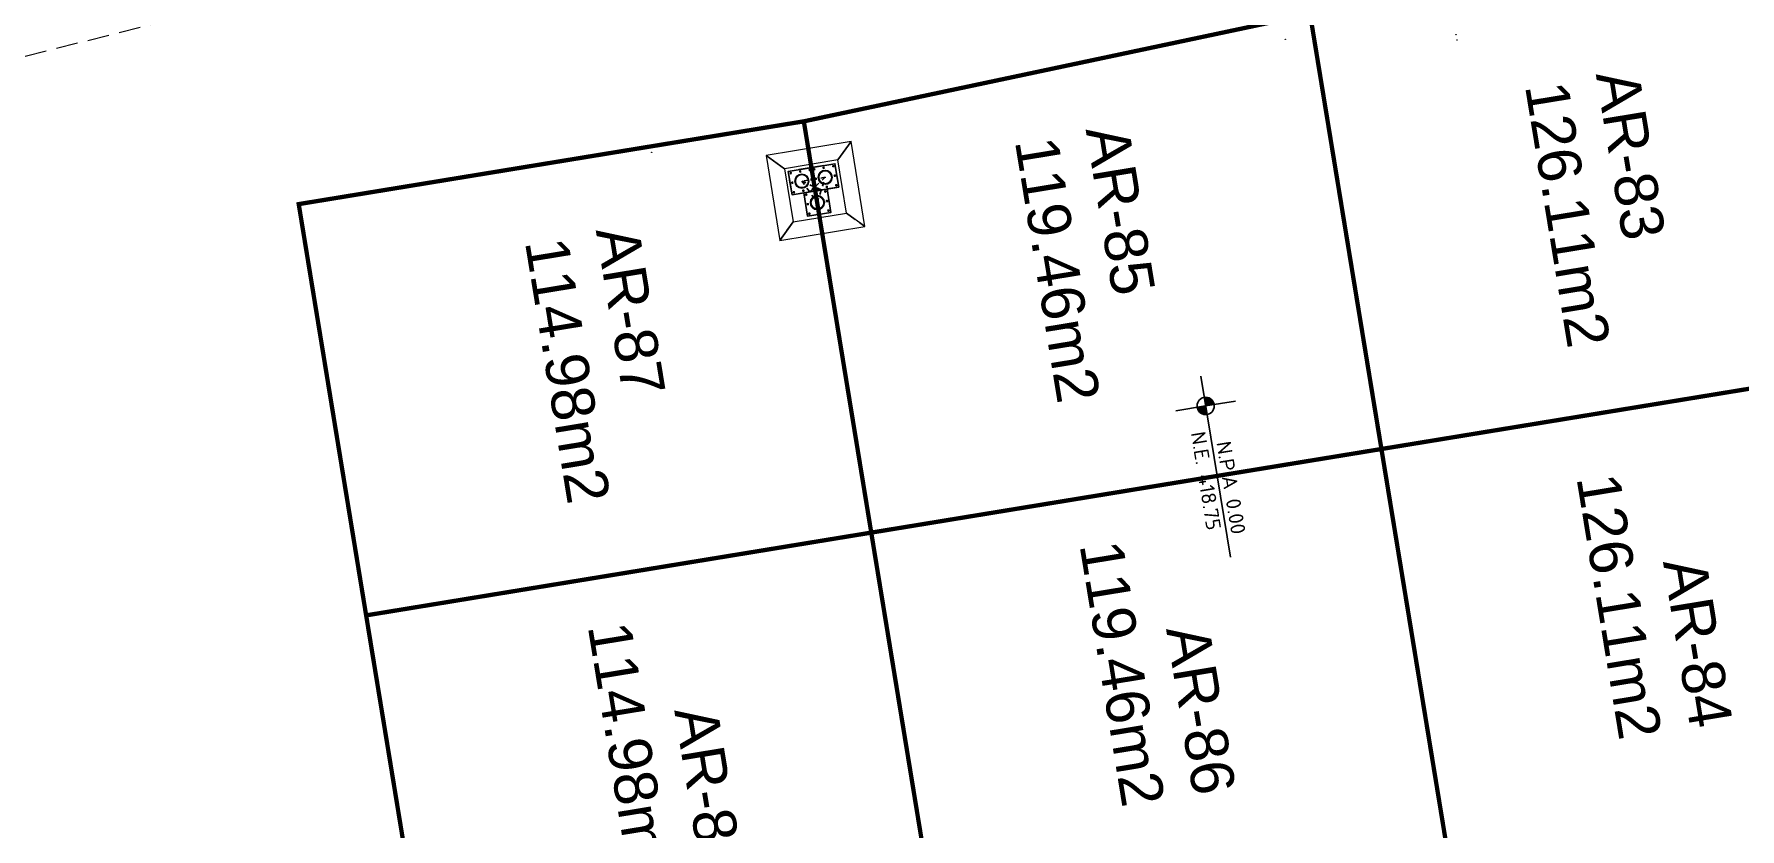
# Model space of a CAD drawing. Header units: metres. Extents: x 2 to 659295185, y -28 to 1124222152.
# Drawn here: x 655466.34 to 655505.94, y 1126416 to 1126434.45 of the extents above; entities that cross this region are included whole.
import ezdxf

# ---------------------------------------------------------------- set-up
doc = ezdxf.new("R2010")
doc.units = ezdxf.units.M
doc.header["$MEASUREMENT"] = 0
for name, pattern in [('CCSM_C1_CUERPO EL$0$DASHED', [0.75, 0.5, -0.25]), ('CCSM_XREF ESTRUCTURA15$0$ACAD_ISO10W100', [18, 12, -3, 0, -3]), ('CCSM_XREF ESTRUCTURA15$0$DASHED2', [0.375, 0.25, -0.125]), ('CCSM_XREF ESTRUCTURA15$0$MITTE', [2, 1.25, -0.25, 0.25, -0.25]), ('DASHDOT', [1, 0.5, -0.25, 0, -0.25]), ('DASHED', [0.75, 0.5, -0.25])]:
    doc.linetypes.add(name, pattern=pattern)
doc.layers.get('0').update_dxf_attribs({"linetype": 'CONTINUOUS'})
for name, color, linetype in [('CCSM_C1_CUERPO D.dwg 19-03-12$0$A-PEDESTAL', 4, 'CONTINUOUS'), ('CCSM_C1_CUERPO EL$0$A-PROYECCIONES', 5, 'CCSM_C1_CUERPO EL$0$DASHED'), ('CCSM_C1_CUERPO QR$0$A-TEXTOS NIVELES', 7, 'CONTINUOUS'), ('CCSM_XREF ESTRUCTURA15$0$A_EJES', 8, 'CCSM_XREF ESTRUCTURA15$0$ACAD_ISO10W100'), ('CCSM_XREF ESTRUCTURA15$0$A_PLANCHAS BASE', 57, 'CONTINUOUS'), ('CCSM_XREF ESTRUCTURA15$0$A_PROYECCION', 8, 'CCSM_XREF ESTRUCTURA15$0$DASHED2'), ('CCSM_XREF ESTRUCTURA15$0$PS_MIDLINE', 1, 'CCSM_XREF ESTRUCTURA15$0$MITTE'), ('CCSM_XREF ESTRUCTURA15$0$PS_SOLID', 2, 'CONTINUOUS'), ('CCSM_XREF ESTRUCTURA15$0$txt100', 2, 'CONTINUOUS'), ('CCSM_XREF KIOSKOSE$0$Kiosco General', 154, 'CONTINUOUS')]:
    doc.layers.add(name, color=color, linetype=linetype)
doc.layers.add('LOCALES ASIGNADOS', color=41, linetype='DASHDOT', lineweight=0)
doc.layers.add('PTO DE UNIÓN', color=57, linetype='CONTINUOUS', lineweight=50)
doc.styles.add('CCSM_C1_CUERPO QR$0$Standard', font='txt_____.ttf')
doc.styles.add('CCSM_XREF KIOSKOSE$0$Standard', font='txt')

# ---------------------------------------------------------------- blocks, each defined once
blk = doc.blocks.new('CCSM_C1_CUERPO QR$0$nivel para plantas')
h = blk.add_hatch(color=251)
h.paths.add_polyline_path([(0, 0.2, 0.414214), (-0.2, 0), (0, 0)])
h.paths.add_polyline_path([(0.2, 0), (0, 0), (0, -0.2, 0.414214)])
at = {"color": 251}
blk.add_line((-0.7, 0), (3.56, 0), dxfattribs=at)
blk.add_lwpolyline([(0, 0.7), (0, 0), (0, -0.7)], dxfattribs=at)
blk.add_circle((0, 0), 0.2, dxfattribs=at)
at = {"char_height": 0.34, "attachment_point": 1, "style": 'CCSM_C1_CUERPO QR$0$Standard'}
for s, insert, width in [('{\\Fromans|c0;\\C7;N.P.A 0.00}', (0.877, 0.444), 2.70141), ('{\\Fromans|c0;N.E. 418.75}', (0.56, -0.104), 3.02544)]:
    blk.add_mtext(s, dxfattribs=dict(at, insert=insert, width=width))
blk = doc.blocks.new('CCSM_XREF ESTRUCTURA15$0$baric')
at = {"layer": 'CCSM_XREF ESTRUCTURA15$0$A_PROYECCION'}
for p, q in [((0, 0), (550, 0)), ((275, -550), (0, 0)), ((0, 0), (412.5, -275)), ((550, 0), (137.5, -275)), ((550, 0), (275, -550))]:
    blk.add_line(p, q, dxfattribs=at)
blk = doc.blocks.new('CCSM_XREF ESTRUCTURA15$0$COLUMNAS D')
at = {"color": 7}
blk.add_line((655486.135, 1126435.605), (655486.224, 1126435.062), dxfattribs=at)
blk.add_lwpolyline([(655485.593, 1126435.516), (655486.678, 1126435.694), (655486.767, 1126435.151), (655486.496, 1126435.107), (655486.585, 1126434.564), (655486.042, 1126434.475), (655485.953, 1126435.018), (655485.682, 1126434.973), (655485.593, 1126435.516), (655486.678, 1126435.694)], dxfattribs=at)
at = {"layer": 'CCSM_XREF ESTRUCTURA15$0$A_EJES'}
for p, q in [((655485.696, 1126435.254, 0), (655485.663, 1126435.249, 0)), ((655485.69, 1126435.23, 0), (655485.685, 1126435.264, 0)), ((655485.869, 1126435.53, 0), (655485.868, 1126435.534, 0)), ((655485.895, 1126435.515, 0), (655485.889, 1126435.514, 0)), ((655486.117, 1126435.551, 0), (655486.071, 1126435.544, 0)), ((655486.098, 1126435.524, 0), (655486.09, 1126435.571, 0)), ((655486.154, 1126435.329, 0), (655486.107, 1126435.322, 0)), ((655486.134, 1126435.302, 0), (655486.127, 1126435.349, 0)), ((655486.216, 1126435.568, 0), (655486.17, 1126435.56, 0)), ((655486.197, 1126435.541, 0), (655486.189, 1126435.587, 0)), ((655486.252, 1126435.346, 0), (655486.206, 1126435.338, 0)), ((655486.233, 1126435.319, 0), (655486.225, 1126435.365, 0)), ((655486.697, 1126435.418, 0), (655486.656, 1126435.412, 0)), ((655486.677, 1126435.391, 0), (655486.67, 1126435.436, 0)), ((655485.746, 1126435.035, 0), (655485.7, 1126435.027, 0)), ((655485.727, 1126435.008, 0), (655485.719, 1126435.054, 0)), ((655485.968, 1126435.071, 0), (655485.922, 1126435.063, 0)), ((655485.949, 1126435.044, 0), (655485.941, 1126435.09, 0)), ((655486.034, 1126434.98, 0), (655485.987, 1126434.973, 0)), ((655486.014, 1126434.953, 0), (655486.007, 1126435, 0)), ((655486.19, 1126435.107, 0), (655486.144, 1126435.1, 0)), ((655486.171, 1126435.08, 0), (655486.163, 1126435.127, 0)), ((655486.256, 1126435.017, 0), (655486.209, 1126435.009, 0)), ((655486.236, 1126434.99, 0), (655486.229, 1126435.036, 0)), ((655486.289, 1126435.124, 0), (655486.242, 1126435.116, 0)), ((655486.269, 1126435.097, 0), (655486.262, 1126435.143, 0)), ((655486.478, 1126435.053, 0), (655486.431, 1126435.046, 0)), ((655486.458, 1126435.026, 0), (655486.451, 1126435.073, 0)), ((655486.511, 1126435.16, 0), (655486.464, 1126435.152, 0)), ((655486.514, 1126434.831, 0), (655486.468, 1126434.824, 0)), ((655486.491, 1126435.133, 0), (655486.484, 1126435.179, 0)), ((655486.495, 1126434.804, 0), (655486.487, 1126434.851, 0)), ((655486.733, 1126435.196, 0), (655486.687, 1126435.189, 0)), ((655486.714, 1126435.169, 0), (655486.706, 1126435.216, 0)), ((655486.07, 1126434.758, 0), (655486.024, 1126434.751, 0)), ((655486.051, 1126434.731, 0), (655486.043, 1126434.778, 0)), ((655486.106, 1126434.536, 0), (655486.06, 1126434.529, 0)), ((655486.087, 1126434.509, 0), (655486.079, 1126434.556, 0)), ((655486.55, 1126434.609, 0), (655486.504, 1126434.601, 0)), ((655486.531, 1126434.582, 0), (655486.523, 1126434.628, 0))]:
    blk.add_line(p, q, dxfattribs=at)
at = {"layer": 'CCSM_XREF ESTRUCTURA15$0$A_PLANCHAS BASE'}
for p, q in [((655486.422, 1126435.652), (655485.837, 1126435.556)), ((655485.626, 1126435.312), (655485.682, 1126434.973)), ((655486.135, 1126435.605), (655486.224, 1126435.062)), ((655486.767, 1126435.151), (655486.709, 1126435.505)), ((655486.767, 1126435.151), (655485.682, 1126434.973)), ((655485.953, 1126435.018), (655486.042, 1126434.475)), ((655486.585, 1126434.564), (655486.496, 1126435.107)), ((655486.042, 1126434.475), (655486.585, 1126434.564))]:
    blk.add_line(p, q, dxfattribs=at)
at = {"layer": 'CCSM_XREF ESTRUCTURA15$0$A_PLANCHAS BASE', "extrusion": (0, 0, -1)}
for centre in [(-655486.094, 1126435.548), (-655486.131, 1126435.326), (-655486.193, 1126435.564), (-655486.229, 1126435.342), (-655486.673, 1126435.415), (-655485.723, 1126435.031), (-655485.945, 1126435.067), (-655486.01, 1126434.977), (-655486.167, 1126435.104), (-655486.232, 1126435.013), (-655486.266, 1126435.12), (-655486.455, 1126435.049), (-655486.488, 1126435.156), (-655486.491, 1126434.827), (-655486.71, 1126435.193), (-655486.047, 1126434.755), (-655486.083, 1126434.532), (-655486.527, 1126434.605)]:
    blk.add_circle(centre, 0.0135, dxfattribs=at)
for centre, start, end in [((-655485.686, 1126435.253), 186.4781, 72.0838), ((-655485.872, 1126435.511), 108.3275, 150.2343)]:
    blk.add_arc(centre, 0.0135, start, end, dxfattribs=at)
at = {"layer": 'CCSM_XREF ESTRUCTURA15$0$A_PROYECCION'}
for p, q in [((655486.942, 1126434.547), (655487.373, 1126434.237)), ((655485.709, 1126434.344), (655485.399, 1126433.914))]:
    blk.add_line(p, q, dxfattribs=at)
at = {"layer": 'CCSM_XREF ESTRUCTURA15$0$PS_SOLID'}
blk.add_line((655486.224, 1126435.062), (655486.135, 1126435.605), dxfattribs=at)
at = {"layer": 'CCSM_XREF ESTRUCTURA15$0$PS_SOLID', "extrusion": (0, 0, -1)}
for centre, radius in [((-655485.909, 1126435.289), 0.162), ((-655485.909, 1126435.289), 0.151), ((-655486.451, 1126435.378), 0.162), ((-655486.451, 1126435.378), 0.151), ((-655486.269, 1126434.791), 0.162), ((-655486.269, 1126434.791), 0.151)]:
    blk.add_circle(centre, radius, dxfattribs=at)
at = {"layer": 'CCSM_XREF ESTRUCTURA15$0$txt100', "extrusion": (0, 0, -1), "xscale": 0.00099999999997894, "yscale": 0.00099999999997894, "zscale": -0.0009999999999789392, "rotation": 350.6915487423701}
blk.add_blockref('CCSM_XREF ESTRUCTURA15$0$baric', (-655486.451, 1126435.378), dxfattribs=at)

msp = doc.modelspace()

# ---------------------------------------------------------------- hatches: boundary and pattern name
at = {"layer": 'LOCALES ASIGNADOS'}
h = msp.add_hatch(color=256, dxfattribs=at)
edge = h.paths.add_edge_path()
edge.add_line((655523.1959, 1126484.6977), (655511.4574, 1126482.7737))
edge.add_arc((492466.1192, 1099756.7687), 165221.2506, 9.306558127, 9.309002861, ccw=False)
edge.add_line((655512.5976, 1126475.8167), (655524.4397, 1126477.7575))
edge.add_arc((655211.3975, 1126425.2356), 317.4177, 9.524316, 10.79705)
h = msp.add_hatch(color=256, dxfattribs=at)
edge = h.paths.add_edge_path()
edge.add_arc((219491.1056, 1054914.3756), 441878.9229, 9.308049718, 9.309563548, ccw=False)
edge.add_line((655551.8097, 1126384.9626), (655564.5398, 1126387.0492))
edge.add_line((655564.5398, 1126387.0492), (655562.5867, 1126398.9652))
edge.add_line((655562.5867, 1126398.9652), (655552.3922, 1126397.2942))
edge.add_line((655552.3922, 1126397.2942), (655552.4569, 1126396.8995))
edge.add_line((655552.4569, 1126396.8995), (655549.9212, 1126396.4839))
h = msp.add_hatch(color=256, dxfattribs=at)
edge = h.paths.add_edge_path()
edge.add_line((655513.5683, 1126469.8955), (655525.4103, 1126471.8365))
edge.add_arc((823004.9948, 1153921.5169), 169714.1602, 189.307944851, 189.309970477)
edge.add_line((655526.3809, 1126465.9155), (655514.5388, 1126463.9745))
edge.add_line((655514.5388, 1126463.9745), (655513.5683, 1126469.8955))
h = msp.add_hatch(color=256, dxfattribs=at)
edge = h.paths.add_edge_path()
edge.add_line((655527.1552, 1126387.0016), (655538.9973, 1126388.9427))
edge.add_arc((823018.0965, 1153841.5836), 169714.1602, 189.306932041, 189.308957667, ccw=False)
edge.add_line((655538.0268, 1126394.8637), (655526.1848, 1126392.9226))
edge.add_line((655526.1848, 1126392.9226), (655527.1552, 1126387.0016))
h.paths.add_polyline_path([(655539.9677, 1126383.0216), (655538.9972, 1126388.9427), (655527.1552, 1126387.0017), (655528.1257, 1126381.0806)])

# ---------------------------------------------------------------- linework, layer by layer
at = {"layer": 'CCSM_C1_CUERPO D.dwg 19-03-12$0$A-PEDESTAL', "lineweight": 5}
msp.add_lwpolyline([(655485.6252, 1126429.9845), (655485.3017, 1126431.9581), (655483.3292, 1126431.6348), (655483.6516, 1126429.661), (655485.6252, 1126429.9845), (655485.1945, 1126430.2939), (655484.9923, 1126431.5274), (655485.3017, 1126431.9581), (655484.9923, 1126431.5274), (655483.7588, 1126431.3252), (655483.3292, 1126431.6348), (655483.7588, 1126431.3252), (655483.961, 1126430.0917), (655483.6516, 1126429.661), (655483.961, 1126430.0917), (655485.1945, 1126430.2939)], dxfattribs=at)
at = {"layer": 'CCSM_C1_CUERPO EL$0$A-PROYECCIONES', "lineweight": 5}
msp.add_lwpolyline([(655418.2129, 1126420.7692, -0.0062103), (655448.1361, 1126429.2504, -0.0092237), (655497.973, 1126441.5898, -0.0058318), (655529.2922, 1126448.1525), (655528.7944, 1126451.1899, -0.0194724), (655624.9805, 1126465.907, -0.0707147)], format="xyb", dxfattribs=at)
at = {"layer": 'CCSM_XREF ESTRUCTURA15$0$PS_MIDLINE', "color": 8, "lineweight": 5}
for p, q in [((655484.1462, 1126431.2621, 4.525), (655484.0999, 1126431.2545, 4.525)), ((655484.1193, 1126431.2815, 4.525), (655484.1269, 1126431.2351, 4.525)), ((655484.3683, 1126431.2985, 4.525), (655484.3219, 1126431.2909, 4.525)), ((655484.3413, 1126431.3179, 4.525), (655484.3489, 1126431.2715, 4.525)), ((655484.467, 1126431.3146, 4.525), (655484.4206, 1126431.307, 4.525)), ((655484.44, 1126431.334, 4.525), (655484.4476, 1126431.2877, 4.525)), ((655484.689, 1126431.351, 4.525), (655484.6426, 1126431.3434, 4.525)), ((655484.662, 1126431.3704, 4.525), (655484.6696, 1126431.324, 4.525)), ((655484.911, 1126431.3874, 4.525), (655484.8647, 1126431.3798, 4.525)), ((655484.8841, 1126431.4068, 4.525), (655484.8917, 1126431.3604, 4.525)), ((655483.9242, 1126431.2257, 4.525), (655483.8778, 1126431.2181, 4.525)), ((655483.8972, 1126431.2451, 4.525), (655483.9048, 1126431.1987, 4.525)), ((655483.9606, 1126431.0036, 4.525), (655483.9142, 1126430.996, 4.525)), ((655483.9336, 1126431.023, 4.525), (655483.9412, 1126430.9767, 4.525)), ((655484.4047, 1126431.0764, 4.525), (655484.3583, 1126431.0688, 4.525)), ((655484.3777, 1126431.0958, 4.525), (655484.3853, 1126431.0494, 4.525)), ((655484.4141, 1126430.8738, 4.525), (655484.4217, 1126430.8274, 4.525)), ((655484.5034, 1126431.0926, 4.525), (655484.457, 1126431.085, 4.525)), ((655484.4764, 1126431.112, 4.525), (655484.484, 1126431.0656, 4.525)), ((655484.5398, 1126430.8706, 4.525), (655484.4934, 1126430.863, 4.525)), ((655484.5128, 1126430.89, 4.525), (655484.5204, 1126430.8436, 4.525)), ((655484.7618, 1126430.907, 4.525), (655484.7154, 1126430.8994, 4.525)), ((655484.7348, 1126430.9264, 4.525), (655484.7424, 1126430.88, 4.525)), ((655484.9474, 1126431.1654, 4.525), (655484.9011, 1126431.1578, 4.525)), ((655484.9204, 1126431.1848, 4.525), (655484.928, 1126431.1384, 4.525)), ((655484.9838, 1126430.9434, 4.525), (655484.9375, 1126430.9358, 4.525)), ((655484.9568, 1126430.9627, 4.525), (655484.9644, 1126430.9164, 4.525)), ((655483.997, 1126430.7816, 4.525), (655483.9506, 1126430.774, 4.525)), ((655483.97, 1126430.801, 4.525), (655483.9776, 1126430.7546, 4.525)), ((655484.219, 1126430.818, 4.525), (655484.1727, 1126430.8104, 4.525)), ((655484.192, 1126430.8374, 4.525), (655484.1996, 1126430.791, 4.525)), ((655484.2846, 1126430.7274, 4.525), (655484.2382, 1126430.7198, 4.525)), ((655484.2576, 1126430.7468, 4.525), (655484.2652, 1126430.7004, 4.525)), ((655484.3209, 1126430.5054, 4.525), (655484.2746, 1126430.4978, 4.525)), ((655484.294, 1126430.5248, 4.525), (655484.3016, 1126430.4784, 4.525)), ((655484.4411, 1126430.8544, 4.525), (655484.3947, 1126430.8468, 4.525)), ((655484.5066, 1126430.7638, 4.525), (655484.4602, 1126430.7562, 4.525)), ((655484.4796, 1126430.7832, 4.525), (655484.4872, 1126430.7368, 4.525)), ((655484.7286, 1126430.8002, 4.525), (655484.6822, 1126430.7926, 4.525)), ((655484.7016, 1126430.8196, 4.525), (655484.7092, 1126430.7732, 4.525)), ((655484.765, 1126430.5782, 4.525), (655484.7186, 1126430.5706, 4.525)), ((655484.738, 1126430.5975, 4.525), (655484.7456, 1126430.5512, 4.525)), ((655484.3573, 1126430.2833, 4.525), (655484.311, 1126430.2757, 4.525)), ((655484.3303, 1126430.3027, 4.525), (655484.338, 1126430.2563, 4.525)), ((655484.5794, 1126430.3197, 4.525), (655484.533, 1126430.3121, 4.525)), ((655484.5524, 1126430.3391, 4.525), (655484.56, 1126430.2927, 4.525)), ((655484.8014, 1126430.3561, 4.525), (655484.755, 1126430.3485, 4.525)), ((655484.7744, 1126430.3755, 4.525), (655484.782, 1126430.3291, 4.525))]:
    msp.add_line(p, q, dxfattribs=at)
at = {"layer": 'CCSM_XREF ESTRUCTURA15$0$PS_SOLID', "color": 8, "lineweight": 5}
for p, q in [((655483.8436, 1126431.2631), (655484.3864, 1126431.3521)), ((655483.9326, 1126430.7204), (655483.8436, 1126431.2631)), ((655484.3864, 1126431.3521), (655484.9291, 1126431.4411)), ((655484.4753, 1126430.8093), (655484.3864, 1126431.3521)), ((655484.3864, 1126431.3521), (655484.4753, 1126430.8093)), ((655484.9291, 1126431.4411), (655485.0181, 1126430.8983)), ((655485.0181, 1126430.8983), (655484.4753, 1126430.8093)), ((655484.4753, 1126430.8093), (655483.9326, 1126430.7204)), ((655484.2039, 1126430.7649), (655484.7467, 1126430.8538)), ((655484.2929, 1126430.2221), (655484.2039, 1126430.7649)), ((655484.7467, 1126430.8538), (655484.8357, 1126430.3111)), ((655484.8357, 1126430.3111), (655484.2929, 1126430.2221))]:
    msp.add_line(p, q, dxfattribs=at)
at = {"layer": 'CCSM_XREF ESTRUCTURA15$0$PS_SOLID', "color": 8, "lineweight": 5, "extrusion": (0, 0, -1)}
for centre, radius in [((-655484.1231, 1126431.2583), 0.0135), ((-655484.3451, 1126431.2947), 0.0135), ((-655484.4438, 1126431.3108), 0.0135), ((-655484.7022, 1126431.1252), 0.162), ((-655484.7022, 1126431.1252), 0.151), ((-655484.6658, 1126431.3472), 0.0135), ((-655484.8879, 1126431.3836), 0.0135), ((-655483.901, 1126431.2219), 0.0135), ((-655483.9374, 1126430.9998), 0.0135), ((-655484.1595, 1126431.0362), 0.162), ((-655484.1595, 1126431.0362), 0.151), ((-655484.3815, 1126431.0726), 0.0135), ((-655484.4179, 1126430.8506), 0.0135), ((-655484.4802, 1126431.0888), 0.0135), ((-655484.5166, 1126430.8668), 0.0135), ((-655484.7386, 1126430.9032), 0.0135), ((-655484.9242, 1126431.1616), 0.0135), ((-655484.9606, 1126430.9396), 0.0135), ((-655483.9738, 1126430.7778), 0.0135), ((-655484.1958, 1126430.8142), 0.0135), ((-655484.2614, 1126430.7236), 0.0135), ((-655484.2978, 1126430.5016), 0.0135), ((-655484.5198, 1126430.538), 0.162), ((-655484.5198, 1126430.538), 0.151), ((-655484.4834, 1126430.76), 0.0135), ((-655484.7054, 1126430.7964), 0.0135), ((-655484.7418, 1126430.5744), 0.0135), ((-655484.3342, 1126430.2795), 0.0135), ((-655484.5562, 1126430.3159), 0.0135), ((-655484.7782, 1126430.3523), 0.0135)]:
    msp.add_circle(centre, radius, dxfattribs=at)
at = {"layer": 'CCSM_XREF KIOSKOSE$0$Kiosco General', "linetype": 'DASHED', "lineweight": 5, "const_width": 0.1}
for points in [[(655507.7098, 1126437.4048), (655495.9577, 1126434.9148), (655497.6141, 1126424.8166), (655509.455, 1126426.7574)], [(655497.6141, 1126424.8166), (655485.771, 1126422.8754), (655484.2057, 1126432.4249), (655495.9577, 1126434.9148)], [(655509.455, 1126426.7574), (655497.6141, 1126424.8166), (655499.2705, 1126414.7183), (655511.2001, 1126416.1102)], [(655497.6141, 1126424.8166), (655485.771, 1126422.8754), (655487.3363, 1126413.3258), (655499.2705, 1126414.7183)], [(655485.771, 1126422.8754), (655474.0454, 1126420.9535), (655475.6107, 1126411.4039), (655487.3363, 1126413.3258)]]:
    msp.add_lwpolyline(points, close=True, dxfattribs=at)
msp.add_lwpolyline([(655475.6107, 1126411.4039), (655487.3363, 1126413.3258), (655484.2057, 1126432.4249), (655472.4802, 1126430.503), (655475.6107, 1126411.4039)], dxfattribs=at)
at = {"layer": 'PTO DE UNIÓN', "lineweight": 5}
for centre in [(655499.3479, 1126434.4369), (655495.3848, 1126434.327), (655499.3684, 1126434.3116), (655480.6723, 1126431.7043)]:
    msp.add_circle(centre, 0.004, dxfattribs=at)

# ---------------------------------------------------------------- block references
at = {"color": 30, "lineweight": 5}
msp.add_blockref('CCSM_XREF ESTRUCTURA15$0$COLUMNAS D', (-1.7491, -4.253), dxfattribs=at)
at = {"layer": 'CCSM_C1_CUERPO QR$0$A-TEXTOS NIVELES', "lineweight": 5, "rotation": 279.3084512052866}
msp.add_blockref('CCSM_C1_CUERPO QR$0$nivel para plantas', (655493.5338, 1126425.817), dxfattribs=at)
at = {"layer": 'CCSM_XREF ESTRUCTURA15$0$txt100', "color": 8, "lineweight": 5, "extrusion": (0, 0, -1), "xscale": 0.001000000117253543, "yscale": 0.001000000117253543, "zscale": -0.001, "rotation": 350.6915405064135}
msp.add_blockref('CCSM_XREF ESTRUCTURA15$0$baric', (-655484.7022, 1126431.1252), dxfattribs=at)

# ---------------------------------------------------------------- texts
at = {"layer": 'CCSM_XREF KIOSKOSE$0$Kiosco General', "lineweight": 5, "char_height": 0.4, "style": 'CCSM_XREF KIOSKOSE$0$Standard'}
for s, insert, attachment_point, rotation in [('\\pt2.6;{\\fArial|b0|i0|c0|p34;\\H2.5x;AR-83\\P126.11m2}', (655503.5757, 1126433.6818), 1, 279.308), ('\\pt2.6;{\\fArial|b0|i0|c0|p34;\\H2.5x;AR-85\\P119.46m2}', (655491.7337, 1126432.3982), 1, 279.308), ('\\pt2.6;{\\fArial|b0|i0|c0|p34;\\H2.5x;AR-87\\P114.98m2}', (655480.361, 1126430.0585), 1, 279.308), ('\\pt2.6;{\\fArial|b0|i0|c0|p34;\\H2.5x;AR-84\\P126.11m2}', (655505.7764, 1126418.4509), 3, 279.30919), ('\\pt2.6;{\\fArial|b0|i0|c0|p34;\\H2.5x;AR-86\\P119.46m2}', (655494.2411, 1126416.892), 3, 279.30919), ('\\pt2.6;{\\fArial|b0|i0|c0|p34;\\H2.5x;AR-88\\P114.98m2}', (655482.8238, 1126415.0042), 3, 279.3089)]:
    msp.add_mtext_dynamic_manual_height_columns(s, width=7.561207, gutter_width=1, heights=[0], dxfattribs=dict(at, insert=insert, attachment_point=attachment_point, rotation=rotation))

doc.saveas('drawing.dxf')
